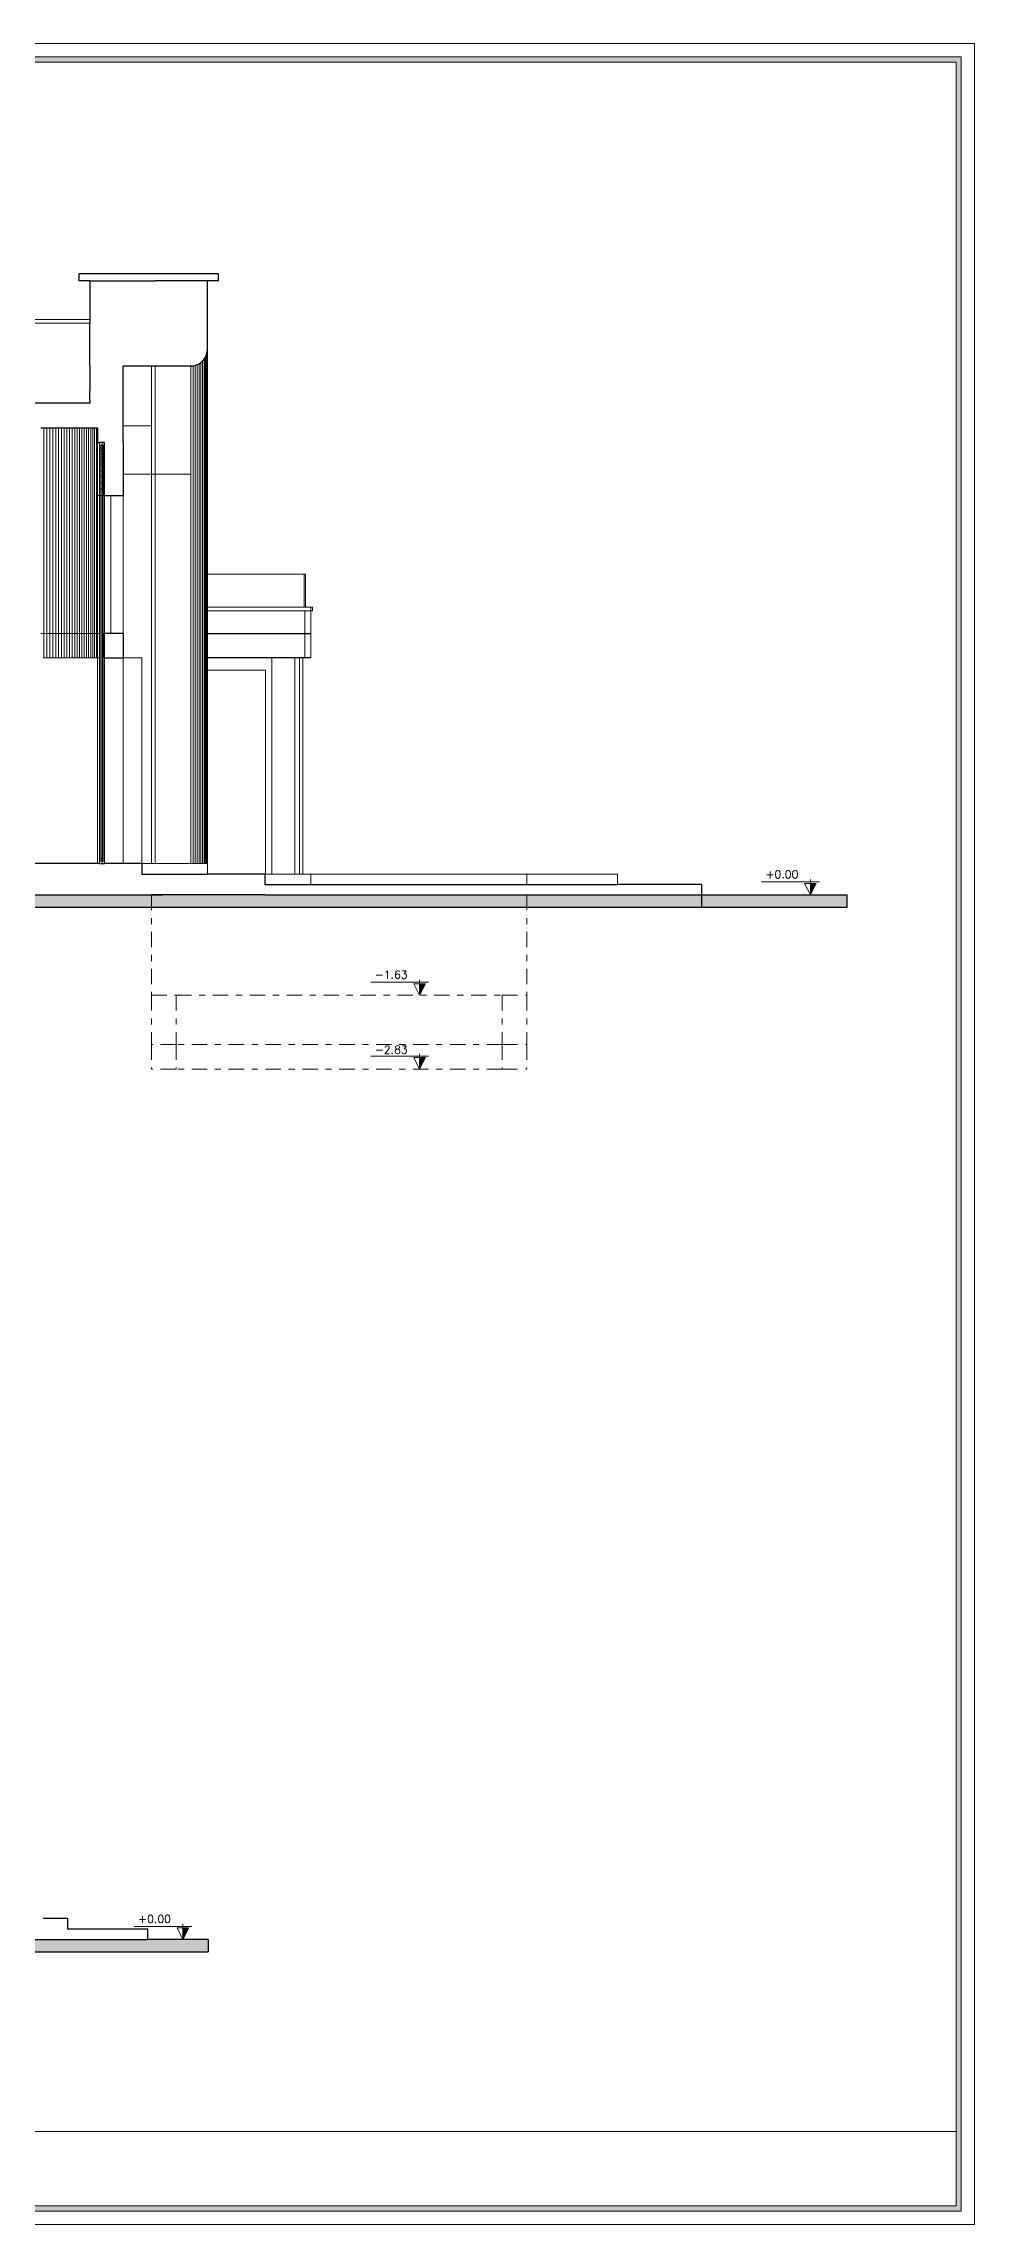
# Model space of a CAD drawing. Header units: metres. Extents: x 294 to 1101, y -498 to -355.
# Drawn here: x 632.15 to 647.29, y -492.8 to -457.36 of the extents above; entities that cross this region are included whole.
import ezdxf

# ---------------------------------------------------------------- set-up
doc = ezdxf.new("R2010")
doc.units = ezdxf.units.M
doc.linetypes.add('DASHDOT2', pattern=[0.5, 0.25, -0.125, 0, -0.125])
for name, color, linetype, lineweight in [('19-JARDINERIA', 80, 'Continuous', 0), ('D', 2, 'Continuous', 13), ('roof', 16, 'DASHDOT2', 18), ('wall', 7, 'Continuous', 25)]:
    doc.layers.add(name, color=color, linetype=linetype, lineweight=lineweight)
doc.layers.add('SectionCutEdges', color=7, linetype='Continuous')
doc.styles.add('ROMAND', font='romand.shx', dxfattribs={"height": 0.2})

msp = doc.modelspace()

# ---------------------------------------------------------------- hatches: boundary and pattern name
at = {"layer": '19-JARDINERIA'}
h = msp.add_hatch(color=251, dxfattribs=at)
h.paths.add_polyline_path([(597.556, -492.583), (647.077, -492.583), (647.077, -457.576), (597.556, -457.576)])
h.paths.add_polyline_path([(597.641, -492.497), (646.992, -492.497), (646.992, -457.662), (597.641, -457.662)], flags=16)
at = {"layer": 'wall'}
h = msp.add_hatch(color=256, dxfattribs=at)
h.dxf.hatch_style = 1
h.paths.add_polyline_path([(633.906, -471.195), (633.448, -471.195), (633.263, -471.195), (632.891, -471.195), (632.806, -471.195), (632.048, -471.195), (631.383, -471.195), (631.148, -471.195), (631.106, -471.195), (630.358, -471.195), (630.358, -471.395), (633.906, -471.395)])
h = msp.add_hatch(color=256, dxfattribs=at)
h.dxf.hatch_style = 1
h.paths.add_polyline_path([(640.012, -471.195), (635.748, -471.195), (634.948, -471.195), (634.817, -471.195), (633.906, -471.195), (633.906, -471.395), (640.012, -471.395)])
h = msp.add_hatch(color=256, dxfattribs=at)
h.dxf.hatch_style = 1
h.paths.add_polyline_path([(642.858, -471.195), (640.24, -471.195), (640.012, -471.195), (640.012, -471.395), (642.858, -471.395)])
h = msp.add_hatch(color=256, dxfattribs=at)
h.dxf.hatch_style = 1
h.paths.add_polyline_path([(645.219, -471.195), (642.858, -471.195), (642.858, -471.395), (645.219, -471.395)])
h = msp.add_hatch(color=256, dxfattribs=at)
h.dxf.hatch_style = 1
h.paths.add_polyline_path([(634.831, -488.168), (633.846, -488.168), (632.546, -488.168), (631.346, -488.168), (631.146, -488.168), (626.92, -488.168), (620.689, -488.168), (616.264, -488.168), (615.064, -488.168), (613.977, -488.168), (613.764, -488.168), (611.854, -488.168), (611.854, -488.368), (634.831, -488.368)])

# ---------------------------------------------------------------- linework, layer by layer
for p, q in [((632.906, -462.821), (632.906, -462.891)), ((632.906, -462.891), (632.906, -463.005)), ((632.906, -463.005), (632.906, -463.005)), ((632.906, -463.159), (632.906, -463.005)), ((632.906, -463.159), (632.906, -463.205)), ((633.143, -463.889), (633.143, -463.886)), ((633.143, -463.925), (633.143, -463.889)), ((633.143, -463.943), (633.143, -463.925)), ((633.143, -463.977), (633.143, -463.943)), ((633.143, -464.01), (633.143, -463.977)), ((633.143, -464.041), (633.143, -464.01)), ((633.143, -464.087), (633.143, -464.041)), ((633.143, -464.114), (633.143, -464.087)), ((633.143, -464.174), (633.143, -464.114)), ((633.143, -464.198), (633.143, -464.174)), ((633.448, -463.844), (633.448, -463.847)), ((633.448, -463.847), (633.448, -463.889)), ((633.448, -463.889), (633.448, -463.943)), ((633.448, -463.943), (633.448, -464.01)), ((633.448, -464.01), (633.448, -464.027)), ((633.448, -464.027), (633.448, -464.087)), ((633.448, -464.087), (633.448, -464.174)), ((633.448, -464.174), (633.448, -464.249)), ((633.143, -464.27), (633.143, -464.198)), ((633.143, -464.289), (633.143, -464.27)), ((633.143, -464.372), (633.143, -464.289)), ((633.143, -464.387), (633.143, -464.372)), ((633.143, -464.479), (633.143, -464.387)), ((633.143, -464.489), (633.143, -464.479)), ((633.143, -464.59), (633.143, -464.489)), ((633.448, -464.249), (633.448, -464.27)), ((633.448, -464.27), (633.448, -464.361)), ((633.448, -464.361), (633.448, -464.372)), ((633.448, -464.372), (633.448, -464.479)), ((633.448, -464.479), (633.448, -464.59)), ((633.143, -464.595), (633.143, -464.59)), ((633.143, -464.703), (633.143, -464.595)), ((633.143, -464.703), (633.248, -464.703)), ((633.143, -464.704), (633.143, -464.703)), ((633.248, -464.703), (633.448, -464.703)), ((633.448, -464.59), (633.448, -464.703)), ((633.248, -466.945), (633.143, -466.945)), ((633.143, -467.345), (633.143, -466.945)), ((633.448, -466.945), (633.248, -466.945)), ((633.448, -466.945), (633.448, -467.345)), ((633.143, -467.345), (633.448, -467.345)), ((632.937, -470.685), (631.986, -470.685)), ((632.282, -470.685), (632.244, -470.685)), ((632.378, -470.685), (632.339, -470.685)), ((632.471, -470.685), (632.431, -470.685)), ((632.559, -470.685), (632.52, -470.685)), ((632.643, -470.685), (632.606, -470.685)), ((632.724, -470.685), (632.688, -470.685)), ((632.8, -470.685), (632.765, -470.685)), ((633.063, -470.685), (632.791, -470.685)), ((632.872, -470.685), (632.839, -470.685)), ((632.937, -470.685), (632.908, -470.685)), ((633, -470.685), (632.972, -470.685)), ((633.468, -470.685), (633.143, -470.685)), ((633.748, -470.685), (633.448, -470.685)), ((633.491, -470.685), (633.468, -470.685)), ((605.095, -471.195), (632.806, -471.195)), ((605.095, -471.195), (632.806, -471.195)), ((631.383, -471.195), (633.318, -471.195)), ((632.048, -471.195), (633.318, -471.195)), ((632.506, -471.195), (632.507, -471.195)), ((632.507, -471.195), (632.508, -471.195)), ((632.508, -471.195), (632.511, -471.195)), ((632.511, -471.195), (632.515, -471.195)), ((632.515, -471.195), (632.521, -471.195)), ((632.521, -471.195), (632.527, -471.195)), ((632.527, -471.195), (632.535, -471.195)), ((632.535, -471.195), (632.543, -471.195)), ((632.543, -471.195), (632.553, -471.195)), ((632.553, -471.195), (632.563, -471.195)), ((632.563, -471.195), (632.575, -471.195)), ((632.575, -471.195), (632.587, -471.195)), ((632.587, -471.195), (632.601, -471.195)), ((632.601, -471.195), (632.615, -471.195)), ((632.615, -471.195), (632.63, -471.195)), ((632.63, -471.195), (632.645, -471.195)), ((632.645, -471.195), (632.661, -471.195)), ((632.661, -471.195), (632.678, -471.195)), ((632.678, -471.195), (632.696, -471.195)), ((632.696, -471.195), (632.713, -471.195)), ((632.713, -471.195), (632.731, -471.195)), ((632.731, -471.195), (632.75, -471.195)), ((632.75, -471.195), (632.768, -471.195)), ((632.768, -471.195), (632.787, -471.195)), ((632.787, -471.195), (632.806, -471.195)), ((632.806, -471.195), (633.906, -471.195)), ((632.806, -471.195), (633.906, -471.195)), ((632.891, -471.195), (633.491, -471.195)), ((633.063, -471.195), (633.263, -471.195)), ((633.206, -471.195), (633.906, -471.195)), ((633.262, -471.195), (633.263, -471.195)), ((633.262, -471.195), (633.263, -471.195)), ((633.263, -471.195), (633.265, -471.195)), ((633.263, -471.195), (633.265, -471.195)), ((633.263, -471.195), (633.748, -471.195)), ((633.265, -471.195), (633.267, -471.195)), ((633.265, -471.195), (633.267, -471.195)), ((633.267, -471.195), (633.267, -471.195)), ((633.267, -471.195), (633.267, -471.195)), ((633.268, -471.195), (633.27, -471.195)), ((633.268, -471.195), (633.27, -471.195)), ((633.27, -471.195), (633.27, -471.195)), ((633.27, -471.195), (633.272, -471.195)), ((633.27, -471.195), (633.27, -471.195)), ((633.27, -471.195), (633.272, -471.195)), ((633.272, -471.195), (633.274, -471.195)), ((633.272, -471.195), (633.274, -471.195)), ((633.273, -471.195), (633.273, -471.195)), ((633.273, -471.195), (633.273, -471.195)), ((633.274, -471.195), (633.276, -471.195)), ((633.274, -471.195), (633.276, -471.195)), ((633.275, -471.195), (633.276, -471.195)), ((633.276, -471.195), (633.276, -471.195)), ((633.276, -471.195), (633.277, -471.195)), ((633.276, -471.195), (633.277, -471.195)), ((633.276, -471.195), (633.278, -471.195)), ((633.276, -471.195), (633.278, -471.195)), ((633.277, -471.195), (633.279, -471.195)), ((633.277, -471.195), (633.279, -471.195)), ((633.278, -471.195), (633.279, -471.195)), ((633.278, -471.195), (633.279, -471.195)), ((633.279, -471.195), (633.28, -471.195)), ((633.279, -471.195), (633.28, -471.195)), ((633.28, -471.195), (633.281, -471.195)), ((633.28, -471.195), (633.28, -471.195)), ((633.28, -471.195), (633.281, -471.195)), ((633.28, -471.195), (633.281, -471.195)), ((633.28, -471.195), (633.28, -471.195)), ((633.28, -471.195), (633.281, -471.195)), ((633.281, -471.195), (633.282, -471.195)), ((633.281, -471.195), (633.281, -471.195)), ((633.281, -471.195), (633.282, -471.195)), ((633.282, -471.195), (633.282, -471.195)), ((633.282, -471.195), (633.282, -471.195)), ((633.282, -471.195), (633.282, -471.195)), ((633.282, -471.195), (633.283, -471.195)), ((633.282, -471.195), (633.283, -471.195)), ((633.282, -471.195), (633.282, -471.195)), ((633.282, -471.195), (633.282, -471.195)), ((633.282, -471.195), (633.282, -471.195)), ((633.282, -471.195), (633.283, -471.195)), ((633.282, -471.195), (633.283, -471.195)), ((633.283, -471.195), (633.283, -471.195)), ((633.283, -471.195), (633.284, -471.195)), ((633.283, -471.195), (633.284, -471.195)), ((633.283, -471.195), (633.283, -471.195)), ((633.284, -471.195), (633.285, -471.195)), ((633.284, -471.195), (633.285, -471.195)), ((633.284, -471.195), (633.285, -471.195)), ((633.284, -471.195), (633.285, -471.195)), ((633.285, -471.195), (633.286, -471.195)), ((633.285, -471.195), (633.285, -471.195)), ((633.285, -471.195), (633.286, -471.195)), ((633.285, -471.195), (633.286, -471.195)), ((633.285, -471.195), (633.285, -471.195)), ((633.285, -471.195), (633.286, -471.195)), ((633.285, -471.195), (633.285, -471.195)), ((633.285, -471.195), (633.285, -471.195)), ((633.286, -471.195), (633.287, -471.195)), ((633.286, -471.195), (633.287, -471.195)), ((633.286, -471.195), (633.286, -471.195)), ((633.286, -471.195), (633.286, -471.195)), ((633.286, -471.195), (633.286, -471.195)), ((633.286, -471.195), (633.286, -471.195)), ((633.286, -471.195), (633.287, -471.195)), ((633.286, -471.195), (633.286, -471.195)), ((633.286, -471.195), (633.286, -471.195)), ((633.286, -471.195), (633.286, -471.195)), ((633.286, -471.195), (633.287, -471.195)), ((633.286, -471.195), (633.286, -471.195)), ((633.286, -471.195), (633.286, -471.195)), ((633.286, -471.195), (633.287, -471.195)), ((633.286, -471.195), (633.286, -471.195)), ((633.287, -471.195), (633.288, -471.195)), ((633.287, -471.195), (633.288, -471.195)), ((633.287, -471.195), (633.287, -471.195)), ((633.287, -471.195), (633.287, -471.195)), ((633.287, -471.195), (633.287, -471.195)), ((633.287, -471.195), (633.287, -471.195)), ((633.287, -471.195), (633.287, -471.195)), ((633.287, -471.195), (633.287, -471.195)), ((633.287, -471.195), (633.287, -471.195)), ((633.287, -471.195), (633.287, -471.195)), ((633.287, -471.195), (633.287, -471.195)), ((633.287, -471.195), (633.288, -471.195)), ((633.287, -471.195), (633.287, -471.195)), ((633.287, -471.195), (633.287, -471.195)), ((633.287, -471.195), (633.287, -471.195)), ((633.287, -471.195), (633.287, -471.195)), ((633.287, -471.195), (633.287, -471.195)), ((633.287, -471.195), (633.287, -471.195)), ((633.287, -471.195), (633.287, -471.195)), ((633.287, -471.195), (633.287, -471.195)), ((633.287, -471.195), (633.287, -471.195)), ((633.287, -471.195), (633.287, -471.195)), ((633.287, -471.195), (633.287, -471.195)), ((633.287, -471.195), (633.288, -471.195)), ((633.287, -471.195), (633.287, -471.195)), ((633.288, -471.195), (633.289, -471.195)), ((633.288, -471.195), (633.289, -471.195)), ((633.288, -471.195), (633.288, -471.195)), ((633.288, -471.195), (633.288, -471.195)), ((633.288, -471.195), (633.288, -471.195)), ((633.288, -471.195), (633.288, -471.195)), ((633.288, -471.195), (633.288, -471.195)), ((633.288, -471.195), (633.288, -471.195)), ((633.288, -471.195), (633.288, -471.195)), ((633.288, -471.195), (633.288, -471.195)), ((633.288, -471.195), (633.288, -471.195)), ((633.288, -471.195), (633.288, -471.195)), ((633.288, -471.195), (633.289, -471.195)), ((633.288, -471.195), (633.289, -471.195)), ((633.288, -471.195), (633.289, -471.195)), ((633.288, -471.195), (633.288, -471.195)), ((633.288, -471.195), (633.288, -471.195)), ((633.288, -471.195), (633.288, -471.195)), ((633.288, -471.195), (633.289, -471.195)), ((633.289, -471.195), (633.289, -471.195)), ((633.289, -471.195), (633.289, -471.195)), ((633.289, -471.195), (633.318, -471.195)), ((633.289, -471.195), (633.318, -471.195)), ((633.289, -471.195), (633.289, -471.195)), ((633.289, -471.195), (633.289, -471.195)), ((633.289, -471.195), (633.295, -471.195)), ((633.289, -471.195), (633.289, -471.195)), ((633.293, -471.195), (633.3, -471.195)), ((633.293, -471.195), (633.3, -471.195)), ((633.294, -471.195), (633.309, -471.195)), ((633.3, -471.195), (633.309, -471.195)), ((633.3, -471.195), (633.309, -471.195)), ((633.309, -471.195), (633.313, -471.195)), ((633.312, -471.195), (633.313, -471.195)), ((633.312, -471.195), (633.313, -471.195)), ((633.312, -471.195), (633.313, -471.195)), ((633.312, -471.195), (633.313, -471.195)), ((633.312, -471.195), (633.312, -471.195)), ((633.312, -471.195), (633.312, -471.195)), ((633.312, -471.195), (633.312, -471.195)), ((633.312, -471.195), (633.312, -471.195)), ((633.312, -471.195), (633.312, -471.195)), ((633.312, -471.195), (633.312, -471.195)), ((633.313, -471.195), (633.318, -471.195)), ((633.313, -471.195), (633.318, -471.195)), ((633.313, -471.195), (633.318, -471.195)), ((633.313, -471.195), (633.318, -471.195)), ((633.313, -471.195), (633.313, -471.195)), ((633.313, -471.195), (633.313, -471.195)), ((633.313, -471.195), (633.313, -471.195)), ((633.313, -471.195), (633.313, -471.195)), ((633.313, -471.195), (633.313, -471.195)), ((633.313, -471.195), (633.313, -471.195)), ((633.313, -471.195), (633.313, -471.195)), ((633.313, -471.195), (633.313, -471.195)), ((633.313, -471.195), (633.313, -471.195)), ((633.313, -471.195), (633.313, -471.195)), ((633.313, -471.195), (633.313, -471.195)), ((633.313, -471.195), (633.313, -471.195)), ((633.313, -471.195), (633.313, -471.195)), ((633.313, -471.195), (633.313, -471.195)), ((633.313, -471.195), (633.313, -471.195)), ((633.313, -471.195), (633.313, -471.195)), ((633.313, -471.195), (633.313, -471.195)), ((633.313, -471.195), (633.313, -471.195)), ((633.313, -471.195), (633.313, -471.195)), ((633.313, -471.195), (633.313, -471.195)), ((633.313, -471.195), (633.313, -471.195)), ((633.313, -471.195), (633.318, -471.195)), ((633.313, -471.195), (633.313, -471.195)), ((633.313, -471.195), (633.313, -471.195)), ((633.313, -471.195), (633.313, -471.195)), ((633.313, -471.195), (633.313, -471.195)), ((633.318, -471.195), (633.318, -471.195)), ((633.448, -471.195), (634.088, -471.195)), ((640.012, -471.195), (640.24, -471.195)), ((640.012, -471.195), (640.24, -471.195)), ((640.012, -471.195), (640.24, -471.195)), ((640.012, -471.195), (640.24, -471.195)), ((640.24, -471.195), (642.858, -471.195)), ((640.24, -471.195), (645.219, -471.195)), ((604.247, -471.395), (642.858, -471.395)), ((634.831, -488.168), (633.846, -488.168)), ((634.831, -488.168), (633.846, -488.168)), ((611.854, -488.368), (634.831, -488.368))]:
    msp.add_line(p, q)
at = {"layer": '19-JARDINERIA', "color": 251}
for p, q in [((632.906, -461.845), (625.98, -461.845)), ((632.906, -461.905), (625.98, -461.905)), ((634.808, -462.396), (634.808, -462.439)), ((634.815, -462.361), (634.815, -462.405)), ((634.815, -462.405), (634.815, -462.483)), ((634.817, -462.325), (634.817, -462.371)), ((634.817, -462.371), (634.817, -462.451)), ((633.908, -462.599), (633.908, -462.633)), ((633.908, -462.633), (633.908, -462.702)), ((633.908, -462.702), (633.908, -462.797)), ((633.968, -462.599), (633.968, -462.633)), ((633.968, -462.633), (633.968, -462.702)), ((633.968, -462.702), (633.968, -462.797)), ((634.548, -462.633), (634.548, -462.599)), ((634.548, -462.702), (634.548, -462.633)), ((634.548, -462.797), (634.548, -462.702)), ((634.583, -462.597), (634.583, -462.63)), ((634.583, -462.63), (634.583, -462.7)), ((634.583, -462.7), (634.583, -462.795)), ((634.617, -462.59), (634.617, -462.624)), ((634.617, -462.624), (634.617, -462.693)), ((634.617, -462.693), (634.617, -462.789)), ((634.651, -462.578), (634.651, -462.613)), ((634.651, -462.613), (634.651, -462.683)), ((634.651, -462.683), (634.651, -462.779)), ((634.683, -462.563), (634.683, -462.597)), ((634.683, -462.597), (634.683, -462.668)), ((634.683, -462.668), (634.683, -462.765)), ((634.712, -462.543), (634.712, -462.578)), ((634.712, -462.578), (634.712, -462.65)), ((634.712, -462.65), (634.712, -462.748)), ((634.712, -462.748), (634.712, -462.872)), ((634.738, -462.519), (634.738, -462.556)), ((634.738, -462.556), (634.738, -462.628)), ((634.738, -462.628), (634.738, -462.728)), ((634.738, -462.728), (634.738, -462.853)), ((634.762, -462.492), (634.762, -462.53)), ((634.762, -462.53), (634.762, -462.603)), ((634.762, -462.603), (634.762, -462.705)), ((634.762, -462.705), (634.762, -462.832)), ((634.781, -462.462), (634.781, -462.502)), ((634.781, -462.502), (634.781, -462.576)), ((634.781, -462.576), (634.781, -462.679)), ((634.781, -462.679), (634.781, -462.808)), ((634.797, -462.43), (634.797, -462.471)), ((634.797, -462.471), (634.797, -462.547)), ((634.797, -462.547), (634.797, -462.651)), ((634.797, -462.651), (634.797, -462.782)), ((634.808, -462.439), (634.808, -462.516)), ((634.808, -462.516), (634.808, -462.622)), ((634.808, -462.622), (634.808, -462.755)), ((634.808, -462.755), (634.808, -462.914)), ((634.815, -462.483), (634.815, -462.591)), ((634.815, -462.591), (634.815, -462.727)), ((634.815, -462.727), (634.815, -462.889)), ((634.817, -462.451), (634.817, -462.56)), ((634.817, -462.56), (634.817, -462.699)), ((634.817, -462.699), (634.817, -462.863)), ((633.908, -462.797), (633.908, -462.917)), ((633.908, -462.917), (633.908, -463.06)), ((633.908, -463.06), (633.908, -463.224)), ((633.968, -462.797), (633.968, -462.917)), ((633.968, -462.917), (633.968, -463.06)), ((633.968, -463.06), (633.968, -463.224)), ((634.548, -462.917), (634.548, -462.797)), ((634.548, -463.06), (634.548, -462.917)), ((634.548, -463.224), (634.548, -463.06)), ((634.583, -462.795), (634.583, -462.915)), ((634.583, -462.915), (634.583, -463.059)), ((634.583, -463.059), (634.583, -463.222)), ((634.617, -462.789), (634.617, -462.91)), ((634.617, -462.91), (634.617, -463.054)), ((634.617, -463.054), (634.617, -463.218)), ((634.651, -462.779), (634.651, -462.901)), ((634.651, -462.901), (634.651, -463.045)), ((634.651, -463.045), (634.651, -463.211)), ((634.683, -462.765), (634.683, -462.888)), ((634.683, -462.888), (634.683, -463.034)), ((634.683, -463.034), (634.683, -463.201)), ((634.712, -462.872), (634.712, -463.02)), ((634.712, -463.02), (634.712, -463.188)), ((634.738, -462.853), (634.738, -463.003)), ((634.738, -463.003), (634.738, -463.173)), ((634.762, -462.832), (634.762, -462.983)), ((634.762, -462.983), (634.762, -463.156)), ((634.781, -462.808), (634.781, -462.962)), ((634.781, -462.962), (634.781, -463.137)), ((634.797, -462.782), (634.797, -462.939)), ((634.797, -462.939), (634.797, -463.117)), ((634.808, -462.914), (634.808, -463.096)), ((634.808, -463.096), (634.808, -463.298)), ((634.815, -462.889), (634.815, -463.074)), ((634.815, -463.074), (634.815, -463.279)), ((634.817, -462.863), (634.817, -463.051)), ((634.817, -463.051), (634.817, -463.26)), ((633.908, -463.224), (633.908, -463.405)), ((633.908, -463.405), (633.908, -463.571)), ((633.968, -463.224), (633.968, -463.405)), ((633.968, -463.405), (633.968, -463.601)), ((634.548, -463.405), (634.548, -463.224)), ((634.548, -463.601), (634.548, -463.405)), ((634.583, -463.222), (634.583, -463.404)), ((634.583, -463.404), (634.583, -463.6)), ((634.617, -463.218), (634.617, -463.4)), ((634.617, -463.4), (634.617, -463.597)), ((634.651, -463.211), (634.651, -463.394)), ((634.651, -463.394), (634.651, -463.593)), ((634.683, -463.201), (634.683, -463.386)), ((634.683, -463.386), (634.683, -463.586)), ((634.712, -463.188), (634.712, -463.375)), ((634.712, -463.375), (634.712, -463.578)), ((634.738, -463.173), (634.738, -463.363)), ((634.738, -463.363), (634.738, -463.568)), ((634.762, -463.156), (634.762, -463.348)), ((634.762, -463.348), (634.762, -463.556)), ((634.781, -463.137), (634.781, -463.333)), ((634.781, -463.333), (634.781, -463.544)), ((634.797, -463.117), (634.797, -463.316)), ((634.797, -463.316), (634.797, -463.53)), ((634.808, -463.298), (634.808, -463.516)), ((634.815, -463.279), (634.815, -463.501)), ((634.817, -463.26), (634.817, -463.486)), ((632.158, -466.945), (632.158, -463.605)), ((632.207, -466.945), (632.207, -463.605)), ((632.255, -466.945), (632.255, -463.605)), ((632.303, -466.945), (632.303, -463.605)), ((632.35, -466.945), (632.35, -463.605)), ((632.397, -466.945), (632.397, -463.605)), ((632.443, -466.945), (632.443, -463.605)), ((632.488, -466.945), (632.488, -463.605)), ((632.532, -466.945), (632.532, -463.605)), ((632.575, -466.945), (632.575, -463.605)), ((632.617, -466.945), (632.617, -463.605)), ((632.659, -466.945), (632.659, -463.605)), ((632.699, -466.945), (632.699, -463.605)), ((632.739, -466.945), (632.739, -463.605)), ((632.777, -466.945), (632.777, -463.605)), ((632.814, -466.945), (632.814, -463.605)), ((632.85, -466.945), (632.85, -463.605)), ((632.885, -466.945), (632.885, -463.605)), ((632.919, -466.945), (632.919, -463.605)), ((632.951, -466.945), (632.951, -463.605)), ((632.982, -466.945), (632.982, -463.605)), ((633.012, -466.945), (633.012, -463.605)), ((633.029, -466.945), (633.029, -463.605)), ((633.908, -463.571), (633.448, -463.571)), ((633.908, -463.571), (633.908, -463.601)), ((633.908, -463.601), (633.908, -463.81)), ((633.908, -463.81), (633.908, -464.027)), ((633.968, -463.601), (633.968, -463.81)), ((633.968, -463.81), (633.968, -464.027)), ((634.548, -463.81), (634.548, -463.601)), ((634.548, -464.027), (634.548, -463.81)), ((634.583, -463.6), (634.583, -463.809)), ((634.583, -463.809), (634.583, -464.027)), ((634.617, -463.597), (634.617, -463.807)), ((634.617, -463.807), (634.617, -464.025)), ((634.651, -463.593), (634.651, -463.803)), ((634.651, -463.803), (634.651, -464.023)), ((634.683, -463.586), (634.683, -463.799)), ((634.683, -463.799), (634.683, -464.02)), ((634.712, -463.578), (634.712, -463.793)), ((634.712, -463.793), (634.712, -464.016)), ((634.738, -463.568), (634.738, -463.785)), ((634.738, -463.785), (634.738, -464.012)), ((634.762, -463.556), (634.762, -463.777)), ((634.762, -463.777), (634.762, -464.007)), ((634.781, -463.544), (634.781, -463.768)), ((634.781, -463.768), (634.781, -464.002)), ((634.797, -463.53), (634.797, -463.758)), ((634.797, -463.758), (634.797, -463.996)), ((634.808, -463.516), (634.808, -463.748)), ((634.808, -463.748), (634.808, -463.989)), ((634.815, -463.501), (634.815, -463.737)), ((634.815, -463.737), (634.815, -463.983)), ((634.817, -463.486), (634.817, -463.726)), ((634.817, -463.726), (634.817, -463.976)), ((633.032, -463.844), (633.032, -463.847)), ((633.032, -463.847), (633.032, -463.889)), ((633.032, -463.889), (633.032, -463.943)), ((633.032, -463.943), (633.032, -464.01)), ((633.032, -464.01), (633.032, -464.087)), ((633.032, -464.087), (633.032, -464.174)), ((633.032, -464.174), (633.032, -464.27)), ((633.063, -463.844), (633.063, -463.847)), ((633.063, -463.847), (633.063, -463.886)), ((633.063, -463.886), (633.103, -463.886)), ((633.063, -463.886), (633.063, -463.889)), ((633.063, -463.889), (633.063, -463.925)), ((633.083, -463.925), (633.063, -463.925)), ((633.063, -463.925), (633.063, -463.943)), ((633.063, -463.943), (633.063, -463.977)), ((633.083, -463.977), (633.063, -463.977)), ((633.063, -463.977), (633.063, -464.01)), ((633.063, -464.01), (633.063, -464.041)), ((633.083, -464.041), (633.063, -464.041)), ((633.063, -464.041), (633.063, -464.087)), ((633.063, -464.087), (633.063, -464.114)), ((633.083, -464.114), (633.063, -464.114)), ((633.063, -464.114), (633.063, -464.174)), ((633.063, -464.174), (633.063, -464.198)), ((633.103, -463.897), (633.083, -463.897)), ((633.083, -463.897), (633.083, -463.925)), ((633.083, -463.925), (633.083, -463.94)), ((633.083, -463.97), (633.083, -463.94)), ((633.083, -463.94), (633.103, -463.94)), ((633.103, -463.97), (633.083, -463.97)), ((633.083, -463.977), (633.083, -463.97)), ((633.083, -464.019), (633.083, -463.977)), ((633.103, -464.019), (633.083, -464.019)), ((633.083, -464.041), (633.083, -464.019)), ((633.083, -464.079), (633.083, -464.041)), ((633.103, -464.079), (633.083, -464.079)), ((633.083, -464.114), (633.083, -464.079)), ((633.083, -464.149), (633.083, -464.114)), ((633.103, -464.149), (633.083, -464.149)), ((633.083, -464.198), (633.083, -464.149)), ((633.103, -463.886), (633.103, -463.844)), ((633.103, -463.897), (633.103, -463.886)), ((633.103, -463.886), (633.143, -463.886)), ((633.103, -463.94), (633.103, -463.897)), ((633.123, -463.897), (633.103, -463.897)), ((633.113, -463.94), (633.103, -463.94)), ((633.103, -463.94), (633.103, -463.97)), ((633.103, -463.97), (633.103, -464.019)), ((633.103, -464.019), (633.103, -464.079)), ((633.103, -464.079), (633.103, -464.149)), ((633.103, -464.149), (633.103, -464.227)), ((633.113, -463.97), (633.113, -463.94)), ((633.113, -463.94), (633.123, -463.94)), ((633.113, -463.97), (633.123, -463.97)), ((633.113, -464.019), (633.113, -463.97)), ((633.113, -464.019), (633.123, -464.019)), ((633.113, -464.079), (633.113, -464.019)), ((633.113, -464.079), (633.123, -464.079)), ((633.113, -464.149), (633.113, -464.079)), ((633.113, -464.149), (633.123, -464.149)), ((633.113, -464.227), (633.113, -464.149)), ((633.123, -463.925), (633.123, -463.897)), ((633.123, -463.925), (633.143, -463.925)), ((633.123, -463.925), (633.123, -463.94)), ((633.123, -463.97), (633.123, -463.94)), ((633.123, -463.977), (633.123, -463.97)), ((633.123, -463.977), (633.143, -463.977)), ((633.123, -463.977), (633.123, -464.019)), ((633.123, -464.041), (633.123, -464.019)), ((633.123, -464.041), (633.143, -464.041)), ((633.123, -464.041), (633.123, -464.079)), ((633.123, -464.114), (633.123, -464.079)), ((633.123, -464.114), (633.143, -464.114)), ((633.123, -464.114), (633.123, -464.149)), ((633.123, -464.198), (633.123, -464.149)), ((633.908, -464.027), (633.908, -464.249)), ((633.968, -464.027), (633.968, -464.249)), ((634.548, -464.249), (634.548, -464.027)), ((634.583, -464.027), (634.583, -464.249)), ((634.617, -464.025), (634.617, -464.249)), ((634.651, -464.023), (634.651, -464.248)), ((634.683, -464.02), (634.683, -464.247)), ((634.712, -464.016), (634.712, -464.246)), ((634.738, -464.012), (634.738, -464.244)), ((634.762, -464.007), (634.762, -464.243)), ((634.781, -464.002), (634.781, -464.241)), ((634.797, -463.996), (634.797, -464.239)), ((634.808, -463.989), (634.808, -464.237)), ((634.815, -463.983), (634.815, -464.235)), ((634.817, -463.976), (634.817, -464.232)), ((633.032, -464.27), (633.032, -464.372)), ((633.032, -464.372), (633.032, -464.479)), ((633.032, -464.479), (633.032, -464.59)), ((633.083, -464.198), (633.063, -464.198)), ((633.063, -464.198), (633.063, -464.27)), ((633.063, -464.27), (633.063, -464.289)), ((633.083, -464.289), (633.063, -464.289)), ((633.063, -464.289), (633.063, -464.372)), ((633.063, -464.372), (633.063, -464.387)), ((633.083, -464.387), (633.063, -464.387)), ((633.063, -464.387), (633.063, -464.479)), ((633.063, -464.479), (633.063, -464.489)), ((633.083, -464.489), (633.063, -464.489)), ((633.063, -464.489), (633.063, -464.59)), ((633.083, -464.227), (633.083, -464.198)), ((633.103, -464.227), (633.083, -464.227)), ((633.083, -464.289), (633.083, -464.227)), ((633.083, -464.313), (633.083, -464.289)), ((633.103, -464.313), (633.083, -464.313)), ((633.083, -464.387), (633.083, -464.313)), ((633.083, -464.405), (633.083, -464.387)), ((633.103, -464.405), (633.083, -464.405)), ((633.083, -464.489), (633.083, -464.405)), ((633.083, -464.502), (633.083, -464.489)), ((633.103, -464.502), (633.083, -464.502)), ((633.083, -464.595), (633.083, -464.502)), ((633.103, -464.227), (633.103, -464.313)), ((633.103, -464.313), (633.103, -464.405)), ((633.103, -464.405), (633.103, -464.502)), ((633.103, -464.502), (633.103, -464.602)), ((633.113, -464.227), (633.123, -464.227)), ((633.113, -464.313), (633.113, -464.227)), ((633.113, -464.313), (633.123, -464.313)), ((633.113, -464.405), (633.113, -464.313)), ((633.113, -464.405), (633.123, -464.405)), ((633.113, -464.502), (633.113, -464.405)), ((633.113, -464.502), (633.123, -464.502)), ((633.113, -464.602), (633.113, -464.502)), ((633.123, -464.198), (633.143, -464.198)), ((633.123, -464.198), (633.123, -464.227)), ((633.123, -464.289), (633.123, -464.227)), ((633.123, -464.289), (633.143, -464.289)), ((633.123, -464.313), (633.123, -464.289)), ((633.123, -464.387), (633.123, -464.313)), ((633.123, -464.387), (633.143, -464.387)), ((633.123, -464.405), (633.123, -464.387)), ((633.123, -464.489), (633.123, -464.405)), ((633.123, -464.489), (633.143, -464.489)), ((633.123, -464.489), (633.123, -464.502)), ((633.123, -464.595), (633.123, -464.502)), ((633.908, -464.361), (633.448, -464.361)), ((633.908, -464.249), (633.908, -464.361)), ((633.908, -464.361), (633.908, -470.685)), ((633.968, -464.361), (633.908, -464.361)), ((633.968, -464.249), (633.968, -464.361)), ((633.968, -464.361), (633.968, -470.685)), ((634.548, -464.361), (633.968, -464.361)), ((634.548, -464.361), (634.548, -464.249)), ((634.548, -470.685), (634.548, -464.361)), ((634.583, -464.249), (634.583, -470.685)), ((634.617, -464.249), (634.617, -470.685)), ((634.651, -464.248), (634.651, -470.685)), ((634.683, -464.247), (634.683, -470.685)), ((634.712, -464.246), (634.712, -470.685)), ((634.738, -464.244), (634.738, -470.685)), ((634.762, -464.243), (634.762, -470.685)), ((634.781, -464.241), (634.781, -470.685)), ((634.797, -464.239), (634.797, -470.685)), ((634.808, -464.237), (634.808, -470.685)), ((634.815, -464.235), (634.815, -465.985)), ((634.817, -464.232), (634.817, -465.985)), ((633.032, -464.59), (633.032, -464.703)), ((633.032, -464.703), (633.063, -464.703)), ((633.063, -464.59), (633.063, -464.595)), ((633.083, -464.595), (633.063, -464.595)), ((633.063, -464.595), (633.063, -464.703)), ((633.063, -464.704), (633.063, -464.703)), ((633.083, -464.704), (633.063, -464.704)), ((633.063, -464.704), (633.063, -466.945)), ((633.083, -464.602), (633.083, -464.595)), ((633.103, -464.602), (633.083, -464.602)), ((633.083, -464.704), (633.083, -464.602)), ((633.083, -464.706), (633.083, -464.704)), ((633.083, -470.595), (633.083, -464.706)), ((633.103, -464.706), (633.083, -464.706)), ((633.103, -464.602), (633.103, -464.706)), ((633.103, -464.706), (633.103, -466.892)), ((633.113, -464.602), (633.123, -464.602)), ((633.113, -464.706), (633.113, -464.602)), ((633.113, -464.706), (633.123, -464.706)), ((633.113, -466.892), (633.113, -464.706)), ((633.123, -464.595), (633.143, -464.595)), ((633.123, -464.595), (633.123, -464.602)), ((633.123, -464.704), (633.123, -464.602)), ((633.123, -464.704), (633.143, -464.704)), ((633.123, -464.704), (633.123, -464.706)), ((633.123, -466.892), (633.123, -464.706)), ((633.143, -466.945), (633.143, -464.704)), ((633.248, -466.945), (633.248, -464.703)), ((633.448, -466.945), (633.448, -464.703)), ((634.817, -465.985), (634.815, -465.985)), ((634.815, -465.985), (634.815, -466.52)), ((634.817, -465.985), (634.817, -466.52)), ((634.817, -465.985), (636.392, -465.985)), ((636.392, -465.985), (636.392, -466.52)), ((636.392, -465.985), (636.394, -465.985)), ((636.394, -465.985), (636.395, -465.985)), ((636.395, -465.985), (636.396, -465.985)), ((636.396, -465.985), (636.398, -465.985)), ((636.398, -465.985), (636.4, -465.985)), ((636.4, -465.985), (636.401, -465.985)), ((636.401, -465.985), (636.402, -465.985)), ((636.402, -465.985), (636.403, -465.985)), ((636.403, -465.985), (636.404, -465.985)), ((636.404, -465.985), (636.406, -465.985)), ((636.406, -465.985), (636.406, -465.985)), ((636.406, -465.985), (636.407, -465.985)), ((636.407, -465.985), (636.409, -465.985)), ((636.409, -465.985), (636.409, -465.985)), ((636.409, -465.985), (636.409, -465.985)), ((636.409, -465.985), (636.41, -465.985)), ((636.41, -465.985), (636.41, -465.985)), ((636.41, -465.985), (636.41, -466.52)), ((636.41, -465.985), (636.41, -465.985)), ((636.41, -465.985), (636.41, -465.985)), ((634.817, -466.52), (634.815, -466.52)), ((634.815, -466.52), (634.815, -466.58)), ((634.817, -466.58), (634.815, -466.58)), ((634.815, -466.58), (634.815, -466.945)), ((636.392, -466.52), (634.817, -466.52)), ((634.817, -466.52), (634.817, -466.58)), ((636.399, -466.58), (634.817, -466.58)), ((634.817, -466.58), (634.817, -466.945)), ((636.394, -466.52), (636.392, -466.52)), ((636.395, -466.52), (636.394, -466.52)), ((636.396, -466.52), (636.395, -466.52)), ((636.398, -466.52), (636.396, -466.52)), ((636.4, -466.52), (636.398, -466.52)), ((636.399, -466.945), (636.399, -466.58)), ((636.412, -466.58), (636.399, -466.58)), ((636.401, -466.52), (636.4, -466.52)), ((636.402, -466.52), (636.401, -466.52)), ((636.403, -466.52), (636.402, -466.52)), ((636.404, -466.52), (636.403, -466.52)), ((636.406, -466.52), (636.404, -466.52)), ((636.407, -466.52), (636.406, -466.52)), ((636.406, -466.52), (636.406, -466.52)), ((636.409, -466.52), (636.407, -466.52)), ((636.409, -466.52), (636.409, -466.52)), ((636.41, -466.52), (636.409, -466.52)), ((636.409, -466.52), (636.409, -466.52)), ((636.497, -466.52), (636.41, -466.52)), ((636.41, -466.52), (636.41, -466.52)), ((636.41, -466.52), (636.41, -466.52)), ((636.41, -466.52), (636.41, -466.52)), ((636.424, -466.58), (636.412, -466.58)), ((636.436, -466.58), (636.424, -466.58)), ((636.447, -466.58), (636.436, -466.58)), ((636.457, -466.58), (636.447, -466.58)), ((636.467, -466.58), (636.457, -466.58)), ((636.475, -466.58), (636.467, -466.58)), ((636.482, -466.58), (636.475, -466.58)), ((636.488, -466.58), (636.482, -466.58)), ((636.489, -466.58), (636.488, -466.58)), ((636.492, -466.58), (636.489, -466.58)), ((636.496, -466.58), (636.492, -466.58)), ((636.497, -466.58), (636.496, -466.58)), ((636.496, -466.58), (636.496, -466.58)), ((636.497, -466.52), (636.527, -466.52)), ((636.497, -466.58), (636.497, -466.52)), ((636.497, -466.945), (636.497, -466.58)), ((636.497, -466.58), (636.527, -466.58)), ((636.527, -466.58), (636.527, -466.52)), ((632.108, -466.945), (632.158, -466.945)), ((632.158, -466.945), (632.207, -466.945)), ((632.158, -466.945), (632.158, -467.345)), ((632.207, -466.945), (632.255, -466.945)), ((632.207, -466.945), (632.207, -467.345)), ((632.255, -466.945), (632.303, -466.945)), ((632.255, -466.945), (632.255, -467.345)), ((632.303, -466.945), (632.35, -466.945)), ((632.303, -466.945), (632.303, -467.345)), ((632.35, -466.945), (632.397, -466.945)), ((632.35, -466.945), (632.35, -467.345)), ((632.397, -466.945), (632.443, -466.945)), ((632.397, -466.945), (632.397, -467.345)), ((632.443, -466.945), (632.488, -466.945)), ((632.443, -466.945), (632.443, -467.345)), ((632.488, -466.945), (632.532, -466.945)), ((632.488, -466.945), (632.488, -467.345)), ((632.532, -466.945), (632.575, -466.945)), ((632.532, -466.945), (632.532, -467.345)), ((632.575, -466.945), (632.617, -466.945)), ((632.575, -466.945), (632.575, -467.345)), ((632.617, -466.945), (632.659, -466.945)), ((632.617, -466.945), (632.617, -467.345)), ((632.659, -466.945), (632.699, -466.945)), ((632.659, -466.945), (632.659, -467.345)), ((632.699, -466.945), (632.739, -466.945)), ((632.699, -466.945), (632.699, -467.345)), ((632.739, -466.945), (632.777, -466.945)), ((632.739, -466.945), (632.739, -467.345)), ((632.777, -466.945), (632.814, -466.945)), ((632.777, -466.945), (632.777, -467.345)), ((632.814, -466.945), (632.85, -466.945)), ((632.814, -466.945), (632.814, -467.345)), ((632.85, -466.945), (632.885, -466.945)), ((632.85, -466.945), (632.85, -467.345)), ((632.885, -466.945), (632.919, -466.945)), ((632.885, -466.945), (632.885, -467.345)), ((632.919, -466.945), (632.951, -466.945)), ((632.919, -466.945), (632.919, -467.345)), ((632.951, -466.945), (632.982, -466.945)), ((632.951, -466.945), (632.951, -467.345)), ((632.982, -466.945), (633.012, -466.945)), ((632.982, -466.945), (632.982, -467.345)), ((633.012, -466.945), (633.029, -466.945)), ((633.012, -466.945), (633.012, -467.345)), ((633.063, -466.945), (633.029, -466.945)), ((633.029, -466.945), (633.029, -467.345)), ((633.063, -466.945), (633.063, -467.345)), ((633.103, -466.892), (633.103, -470.595)), ((633.103, -466.892), (633.113, -466.892)), ((633.113, -466.892), (633.113, -466.942)), ((633.123, -466.892), (633.113, -466.892)), ((633.113, -467.345), (633.113, -466.942)), ((633.113, -466.942), (633.123, -466.942)), ((633.123, -466.942), (633.123, -466.892)), ((633.123, -467.345), (633.123, -466.942)), ((634.817, -466.945), (634.815, -466.945)), ((634.815, -466.945), (634.815, -466.955)), ((634.817, -466.955), (634.815, -466.955)), ((634.815, -466.955), (634.815, -467.335)), ((636.399, -466.945), (634.817, -466.945)), ((634.817, -466.945), (634.817, -466.955)), ((636.399, -466.955), (634.817, -466.955)), ((634.817, -466.955), (634.817, -467.335)), ((636.406, -466.945), (636.399, -466.945)), ((636.399, -466.955), (636.399, -466.945)), ((636.399, -467.335), (636.399, -466.955)), ((636.406, -466.955), (636.399, -466.955)), ((636.412, -466.945), (636.406, -466.945)), ((636.42, -466.955), (636.406, -466.955)), ((636.42, -466.945), (636.412, -466.945)), ((636.424, -466.945), (636.42, -466.945)), ((636.434, -466.955), (636.42, -466.955)), ((636.434, -466.945), (636.424, -466.945)), ((636.436, -466.945), (636.434, -466.945)), ((636.447, -466.955), (636.434, -466.955)), ((636.447, -466.945), (636.436, -466.945)), ((636.447, -466.945), (636.447, -466.945)), ((636.457, -466.945), (636.447, -466.945)), ((636.459, -466.955), (636.447, -466.955)), ((636.459, -466.945), (636.457, -466.945)), ((636.467, -466.945), (636.459, -466.945)), ((636.469, -466.955), (636.459, -466.955)), ((636.469, -466.945), (636.467, -466.945)), ((636.475, -466.945), (636.469, -466.945)), ((636.478, -466.955), (636.469, -466.955)), ((636.475, -466.945), (636.478, -466.945)), ((636.482, -466.945), (636.478, -466.945)), ((636.486, -466.955), (636.478, -466.955)), ((636.482, -466.945), (636.486, -466.945)), ((636.488, -466.945), (636.486, -466.945)), ((636.491, -466.955), (636.486, -466.955)), ((636.489, -466.945), (636.488, -466.945)), ((636.489, -466.945), (636.491, -466.945)), ((636.492, -466.945), (636.491, -466.945)), ((636.495, -466.955), (636.491, -466.955)), ((636.492, -466.945), (636.495, -466.945)), ((636.495, -466.945), (636.496, -466.945)), ((636.495, -466.955), (636.496, -466.955)), ((636.497, -466.945), (636.496, -466.945)), ((636.496, -466.945), (636.496, -466.945)), ((636.496, -466.955), (636.497, -466.955)), ((636.497, -466.955), (636.497, -466.945)), ((636.497, -466.955), (636.497, -467.335)), ((632.158, -467.345), (632.147, -467.345)), ((632.207, -467.345), (632.158, -467.345)), ((632.244, -467.345), (632.207, -467.345)), ((632.255, -467.345), (632.244, -467.345)), ((632.303, -467.345), (632.255, -467.345)), ((632.339, -467.345), (632.303, -467.345)), ((632.35, -467.345), (632.339, -467.345)), ((632.397, -467.345), (632.35, -467.345)), ((632.432, -467.345), (632.397, -467.345)), ((632.443, -467.345), (632.432, -467.345)), ((632.488, -467.345), (632.443, -467.345)), ((632.521, -467.345), (632.488, -467.345)), ((632.532, -467.345), (632.521, -467.345)), ((632.575, -467.345), (632.532, -467.345)), ((632.607, -467.345), (632.575, -467.345)), ((632.617, -467.345), (632.607, -467.345)), ((632.659, -467.345), (632.617, -467.345)), ((632.689, -467.345), (632.659, -467.345)), ((632.699, -467.345), (632.689, -467.345)), ((632.739, -467.345), (632.699, -467.345)), ((632.767, -467.345), (632.739, -467.345)), ((632.777, -467.345), (632.767, -467.345)), ((632.814, -467.345), (632.777, -467.345)), ((632.841, -467.345), (632.814, -467.345)), ((632.85, -467.345), (632.841, -467.345)), ((632.885, -467.345), (632.85, -467.345)), ((632.909, -467.345), (632.885, -467.345)), ((632.919, -467.345), (632.909, -467.345)), ((632.951, -467.345), (632.919, -467.345)), ((632.973, -467.345), (632.951, -467.345)), ((632.982, -467.345), (632.973, -467.345)), ((633.012, -467.345), (632.982, -467.345)), ((633.029, -467.345), (633.012, -467.345)), ((633.032, -467.345), (633.029, -467.345)), ((633.032, -467.345), (633.063, -467.345)), ((633.032, -470.685), (633.032, -467.345)), ((633.063, -470.645), (633.063, -467.345)), ((633.113, -467.345), (633.113, -467.395)), ((633.123, -467.345), (633.113, -467.345)), ((633.123, -467.395), (633.123, -467.345)), ((633.143, -470.645), (633.143, -467.345)), ((633.448, -470.685), (633.448, -467.345)), ((633.448, -467.345), (633.748, -467.345)), ((633.748, -467.345), (633.748, -470.685)), ((634.815, -467.335), (634.817, -467.335)), ((634.815, -467.335), (634.815, -467.345)), ((634.815, -467.345), (634.817, -467.345)), ((634.815, -467.345), (634.815, -467.545)), ((634.817, -467.335), (636.399, -467.335)), ((634.817, -467.335), (634.817, -467.345)), ((634.817, -467.345), (634.817, -467.545)), ((634.817, -467.345), (635.866, -467.345)), ((635.866, -470.855), (635.866, -467.345)), ((635.866, -467.345), (636.236, -467.345)), ((636.236, -467.345), (636.317, -467.345)), ((636.236, -470.855), (636.236, -467.345)), ((636.317, -467.345), (636.317, -470.855)), ((636.317, -467.345), (636.366, -467.345)), ((636.366, -467.345), (636.366, -470.855)), ((636.366, -467.345), (636.399, -467.345)), ((636.399, -467.345), (636.399, -467.335)), ((636.406, -467.335), (636.399, -467.335)), ((636.399, -467.345), (636.406, -467.345)), ((636.42, -467.335), (636.406, -467.335)), ((636.406, -467.345), (636.42, -467.345)), ((636.434, -467.335), (636.42, -467.335)), ((636.42, -467.345), (636.434, -467.345)), ((636.447, -467.335), (636.434, -467.335)), ((636.434, -467.345), (636.447, -467.345)), ((636.459, -467.335), (636.447, -467.335)), ((636.447, -467.345), (636.459, -467.345)), ((636.469, -467.335), (636.459, -467.335)), ((636.459, -467.345), (636.469, -467.345)), ((636.478, -467.335), (636.469, -467.335)), ((636.469, -467.345), (636.478, -467.345)), ((636.486, -467.335), (636.478, -467.335)), ((636.478, -467.345), (636.486, -467.345)), ((636.491, -467.335), (636.486, -467.335)), ((636.486, -467.345), (636.491, -467.345)), ((636.495, -467.335), (636.491, -467.335)), ((636.491, -467.345), (636.495, -467.345)), ((636.497, -467.345), (636.495, -467.325)), ((636.495, -467.325), (636.495, -467.325)), ((636.495, -467.335), (636.496, -467.335)), ((636.496, -467.345), (636.495, -467.345)), ((636.496, -467.335), (636.497, -467.335)), ((636.496, -467.345), (636.497, -467.345)), ((636.497, -467.345), (636.497, -467.335)), ((633.113, -470.595), (633.113, -467.395)), ((633.113, -467.395), (633.123, -467.395)), ((633.123, -470.595), (633.123, -467.395)), ((634.815, -467.545), (634.815, -470.685)), ((634.815, -467.545), (634.817, -467.545)), ((634.817, -467.545), (634.817, -470.685)), ((635.764, -467.545), (634.817, -467.545)), ((635.764, -470.855), (635.764, -467.545)), ((633.103, -470.645), (633.063, -470.645)), ((633.063, -470.645), (633.063, -470.685)), ((633.103, -470.595), (633.083, -470.595)), ((633.083, -470.595), (633.083, -470.635)), ((633.083, -470.635), (633.103, -470.635)), ((633.103, -470.635), (633.103, -470.595)), ((633.103, -470.595), (633.113, -470.595)), ((633.103, -470.645), (633.103, -470.635)), ((633.103, -470.635), (633.123, -470.635)), ((633.103, -470.685), (633.103, -470.645)), ((633.143, -470.645), (633.103, -470.645)), ((633.123, -470.595), (633.113, -470.595)), ((633.123, -470.635), (633.123, -470.595)), ((633.143, -470.685), (633.143, -470.645)), ((633.908, -470.685), (633.748, -470.685)), ((633.968, -470.685), (633.908, -470.685)), ((633.968, -470.685), (634.548, -470.685)), ((634.583, -470.685), (634.548, -470.685)), ((634.617, -470.685), (634.583, -470.685)), ((634.651, -470.685), (634.617, -470.685)), ((634.683, -470.685), (634.651, -470.685)), ((634.712, -470.685), (634.683, -470.685)), ((634.738, -470.685), (634.712, -470.685)), ((634.762, -470.685), (634.738, -470.685)), ((634.781, -470.685), (634.762, -470.685)), ((634.797, -470.685), (634.781, -470.685)), ((634.808, -470.685), (634.797, -470.685)), ((634.815, -470.685), (634.808, -470.685)), ((634.817, -470.685), (634.815, -470.685)), ((634.817, -470.685), (634.817, -470.855)), ((635.764, -470.855), (635.748, -470.855)), ((635.764, -470.855), (635.866, -470.855)), ((635.866, -470.855), (636.236, -470.855)), ((636.236, -470.855), (636.317, -470.855)), ((636.317, -470.855), (636.366, -470.855)), ((636.497, -470.855), (636.366, -470.855)), ((636.497, -470.855), (636.497, -471.025)), ((636.497, -470.855), (640.012, -470.855)), ((640.012, -471.025), (640.012, -470.855)), ((640.012, -470.855), (641.486, -470.855)), ((641.486, -470.855), (641.486, -471.025)), ((602.607, -491.287), (646.992, -491.287))]:
    msp.add_line(p, q, dxfattribs=at)
for points in [[(597.342, -492.796), (647.29, -492.796), (647.29, -457.363), (597.342, -457.363)], [(597.556, -492.583), (647.077, -492.583), (647.077, -457.576), (597.556, -457.576)], [(597.641, -492.497), (646.992, -492.497), (646.992, -457.662), (597.641, -457.662)]]:
    msp.add_lwpolyline(points, close=True, dxfattribs=at)
at = {"layer": 'D'}
for p, q in [((644.769, -470.984), (643.83, -470.984)), ((644.769, -470.984), (643.83, -470.984)), ((644.717, -471.007), (644.529, -471.007)), ((644.623, -471.195), (644.529, -471.007)), ((644.717, -471.007), (644.529, -471.007)), ((644.623, -471.195), (644.529, -471.007)), ((644.623, -471.195), (644.623, -470.946)), ((644.623, -471.195), (644.623, -470.946)), ((644.717, -471.007), (644.623, -471.195)), ((644.717, -471.007), (644.623, -471.195)), ((638.414, -472.614), (637.476, -472.614)), ((638.414, -472.614), (637.476, -472.614)), ((638.362, -472.637), (638.174, -472.637)), ((638.268, -472.825), (638.174, -472.637)), ((638.362, -472.637), (638.174, -472.637)), ((638.268, -472.825), (638.174, -472.637)), ((638.268, -472.825), (638.268, -472.576)), ((638.268, -472.825), (638.268, -472.576)), ((638.362, -472.637), (638.268, -472.825)), ((638.362, -472.637), (638.268, -472.825)), ((638.414, -473.814), (637.476, -473.814)), ((638.414, -473.814), (637.476, -473.814)), ((638.362, -473.837), (638.174, -473.837)), ((638.268, -474.025), (638.174, -473.837)), ((638.362, -473.837), (638.174, -473.837)), ((638.268, -474.025), (638.174, -473.837)), ((638.268, -474.025), (638.268, -473.776)), ((638.268, -474.025), (638.268, -473.776)), ((638.362, -473.837), (638.268, -474.025)), ((638.362, -473.837), (638.268, -474.025)), ((634.565, -487.956), (633.626, -487.956)), ((634.565, -487.956), (633.626, -487.956)), ((634.512, -487.98), (634.325, -487.98)), ((634.419, -488.168), (634.325, -487.98)), ((634.512, -487.98), (634.325, -487.98)), ((634.419, -488.168), (634.325, -487.98)), ((634.419, -488.168), (634.419, -487.919)), ((634.419, -488.168), (634.419, -487.919)), ((634.512, -487.98), (634.419, -488.168)), ((634.512, -487.98), (634.419, -488.168))]:
    msp.add_line(p, q, dxfattribs=at)
for points in [[(644.717, -471.007), (644.623, -471.007), (644.623, -471.195)], [(644.717, -471.007), (644.623, -471.007), (644.623, -471.195)], [(638.362, -472.637), (638.268, -472.637), (638.268, -472.825)], [(638.362, -472.637), (638.268, -472.637), (638.268, -472.825)], [(638.362, -473.837), (638.268, -473.837), (638.268, -474.025)], [(638.362, -473.837), (638.268, -473.837), (638.268, -474.025)], [(634.512, -487.98), (634.419, -487.98), (634.419, -488.168)], [(634.512, -487.98), (634.419, -487.98), (634.419, -488.168)]]:
    msp.add_solid(points, dxfattribs=at)
at = {"layer": 'roof'}
for p, q in [((633.906, -471.195), (633.906, -472.825)), ((640.012, -471.195), (640.012, -472.825)), ((633.906, -472.825), (633.906, -473.625)), ((633.906, -472.825), (634.306, -472.825)), ((634.306, -472.825), (639.612, -472.825)), ((634.306, -472.825), (634.306, -473.625)), ((639.612, -472.825), (639.612, -473.625)), ((639.612, -472.825), (640.012, -472.825)), ((640.012, -472.825), (640.012, -473.625)), ((633.906, -473.625), (633.906, -474.025)), ((634.306, -473.625), (633.906, -473.625)), ((639.612, -473.625), (634.306, -473.625)), ((634.306, -473.625), (634.306, -474.025)), ((639.612, -473.625), (639.612, -474.025)), ((639.612, -473.625), (640.012, -473.625)), ((640.012, -473.625), (640.012, -474.025)), ((634.306, -474.025), (633.906, -474.025)), ((639.612, -474.025), (634.306, -474.025)), ((639.612, -474.025), (640.012, -474.025))]:
    msp.add_line(p, q, dxfattribs=at)
at = {"layer": 'SectionCutEdges'}
for p, q in [((634.999, -461.105), (632.724, -461.105)), ((632.724, -461.105), (632.724, -461.216)), ((632.906, -461.216), (632.724, -461.216)), ((632.906, -461.216), (632.906, -461.845)), ((632.906, -461.216), (633.968, -461.216)), ((634.817, -461.216), (633.968, -461.216)), ((634.817, -462.325), (634.817, -461.216)), ((634.999, -461.216), (634.817, -461.216)), ((634.999, -461.216), (634.999, -461.105)), ((632.906, -461.845), (632.906, -461.905)), ((632.906, -462.599), (632.906, -461.905)), ((634.797, -462.43), (634.808, -462.396)), ((634.808, -462.396), (634.815, -462.361)), ((634.815, -462.361), (634.817, -462.325)), ((632.906, -462.599), (632.906, -462.821)), ((633.448, -462.599), (633.908, -462.599)), ((633.448, -462.633), (633.448, -462.599)), ((633.448, -462.702), (633.448, -462.633)), ((633.448, -462.797), (633.448, -462.702)), ((633.908, -462.599), (633.968, -462.599)), ((633.968, -462.599), (634.548, -462.599)), ((634.548, -462.599), (634.583, -462.597)), ((634.583, -462.597), (634.617, -462.59)), ((634.617, -462.59), (634.651, -462.578)), ((634.651, -462.578), (634.683, -462.563)), ((634.683, -462.563), (634.712, -462.543)), ((634.712, -462.543), (634.738, -462.519)), ((634.738, -462.519), (634.762, -462.492)), ((634.762, -462.492), (634.781, -462.462)), ((634.781, -462.462), (634.797, -462.43)), ((633.448, -462.821), (633.448, -462.797)), ((633.448, -462.917), (633.448, -462.821)), ((633.448, -463.06), (633.448, -462.917)), ((633.448, -463.205), (633.448, -463.06)), ((632.906, -463.205), (631.306, -463.205)), ((633.448, -463.224), (633.448, -463.205)), ((633.448, -463.405), (633.448, -463.224)), ((633.448, -463.571), (633.448, -463.405)), ((632.108, -463.605), (632.158, -463.605)), ((632.158, -463.605), (632.207, -463.605)), ((632.207, -463.605), (632.255, -463.605)), ((632.255, -463.605), (632.303, -463.605)), ((632.303, -463.605), (632.35, -463.605)), ((632.35, -463.605), (632.397, -463.605)), ((632.397, -463.605), (632.443, -463.605)), ((632.443, -463.605), (632.488, -463.605)), ((632.488, -463.605), (632.532, -463.605)), ((632.532, -463.605), (632.575, -463.605)), ((632.575, -463.605), (632.617, -463.605)), ((632.617, -463.605), (632.659, -463.605)), ((632.659, -463.605), (632.699, -463.605)), ((632.699, -463.605), (632.739, -463.605)), ((632.739, -463.605), (632.777, -463.605)), ((632.777, -463.605), (632.814, -463.605)), ((632.814, -463.605), (632.85, -463.605)), ((632.85, -463.605), (632.885, -463.605)), ((632.885, -463.605), (632.919, -463.605)), ((632.919, -463.605), (632.951, -463.605)), ((632.951, -463.605), (632.982, -463.605)), ((632.982, -463.605), (633.012, -463.605)), ((633.012, -463.605), (633.029, -463.605)), ((633.029, -463.605), (633.032, -463.605)), ((633.032, -463.605), (633.032, -463.844)), ((633.448, -463.601), (633.448, -463.571)), ((633.448, -463.605), (633.448, -463.601)), ((633.448, -463.81), (633.448, -463.605)), ((633.448, -463.844), (633.448, -463.81)), ((633.032, -463.844), (633.063, -463.844)), ((633.103, -463.844), (633.063, -463.844)), ((633.143, -463.844), (633.103, -463.844)), ((633.143, -463.847), (633.143, -463.844)), ((633.143, -463.886), (633.143, -463.847)), ((632.244, -470.685), (632.147, -470.685)), ((632.339, -470.685), (632.244, -470.685)), ((632.432, -470.685), (632.339, -470.685)), ((632.521, -470.685), (632.432, -470.685)), ((632.607, -470.685), (632.521, -470.685)), ((632.689, -470.685), (632.607, -470.685)), ((632.767, -470.685), (632.689, -470.685)), ((632.841, -470.685), (632.767, -470.685)), ((632.909, -470.685), (632.841, -470.685)), ((632.973, -470.685), (632.909, -470.685)), ((633.032, -470.685), (632.973, -470.685)), ((633.063, -470.685), (633.032, -470.685)), ((633.063, -470.685), (633.103, -470.685)), ((633.103, -470.685), (633.143, -470.685)), ((633.448, -470.685), (633.143, -470.685)), ((633.748, -470.685), (633.448, -470.685)), ((633.748, -470.685), (633.748, -470.855)), ((633.748, -470.855), (634.817, -470.855)), ((635.748, -470.855), (634.817, -470.855)), ((635.748, -470.855), (635.748, -471.025)), ((611.048, -471.195), (633.748, -471.195)), ((633.748, -471.195), (633.906, -471.195)), ((634.817, -471.195), (633.906, -471.195)), ((634.948, -471.195), (634.817, -471.195)), ((635.748, -471.195), (634.948, -471.195)), ((635.748, -471.025), (636.497, -471.025)), ((635.748, -471.195), (640.012, -471.195)), ((636.497, -471.025), (640.012, -471.025)), ((640.012, -471.025), (641.486, -471.025)), ((640.012, -471.195), (642.858, -471.195)), ((642.858, -471.025), (641.486, -471.025)), ((642.858, -471.395), (642.858, -471.025)), ((632.546, -487.828), (632.146, -487.828)), ((632.546, -487.998), (632.546, -487.828)), ((631.346, -488.168), (632.546, -488.168)), ((633.846, -487.998), (632.546, -487.998)), ((632.546, -488.168), (633.846, -488.168)), ((633.846, -488.168), (633.846, -487.998))]:
    msp.add_line(p, q, dxfattribs=at)
at = {"layer": 'wall'}
for p, q in [((645.219, -471.395), (645.219, -471.195)), ((642.858, -471.395), (645.219, -471.395)), ((634.831, -488.168), (634.831, -488.368))]:
    msp.add_line(p, q, dxfattribs=at)

# ---------------------------------------------------------------- texts
at = {"layer": 'D', "style": 'ROMAND'}
for s, p in [('+0.00', (643.894, -470.926)), ('-1.63', (637.539, -472.556)), ('-2.83', (637.539, -473.775)), ('+0.00', (633.69, -487.899))]:
    msp.add_text(s, height=0.13, dxfattribs=at).set_placement(p)

doc.saveas('drawing.dxf')
